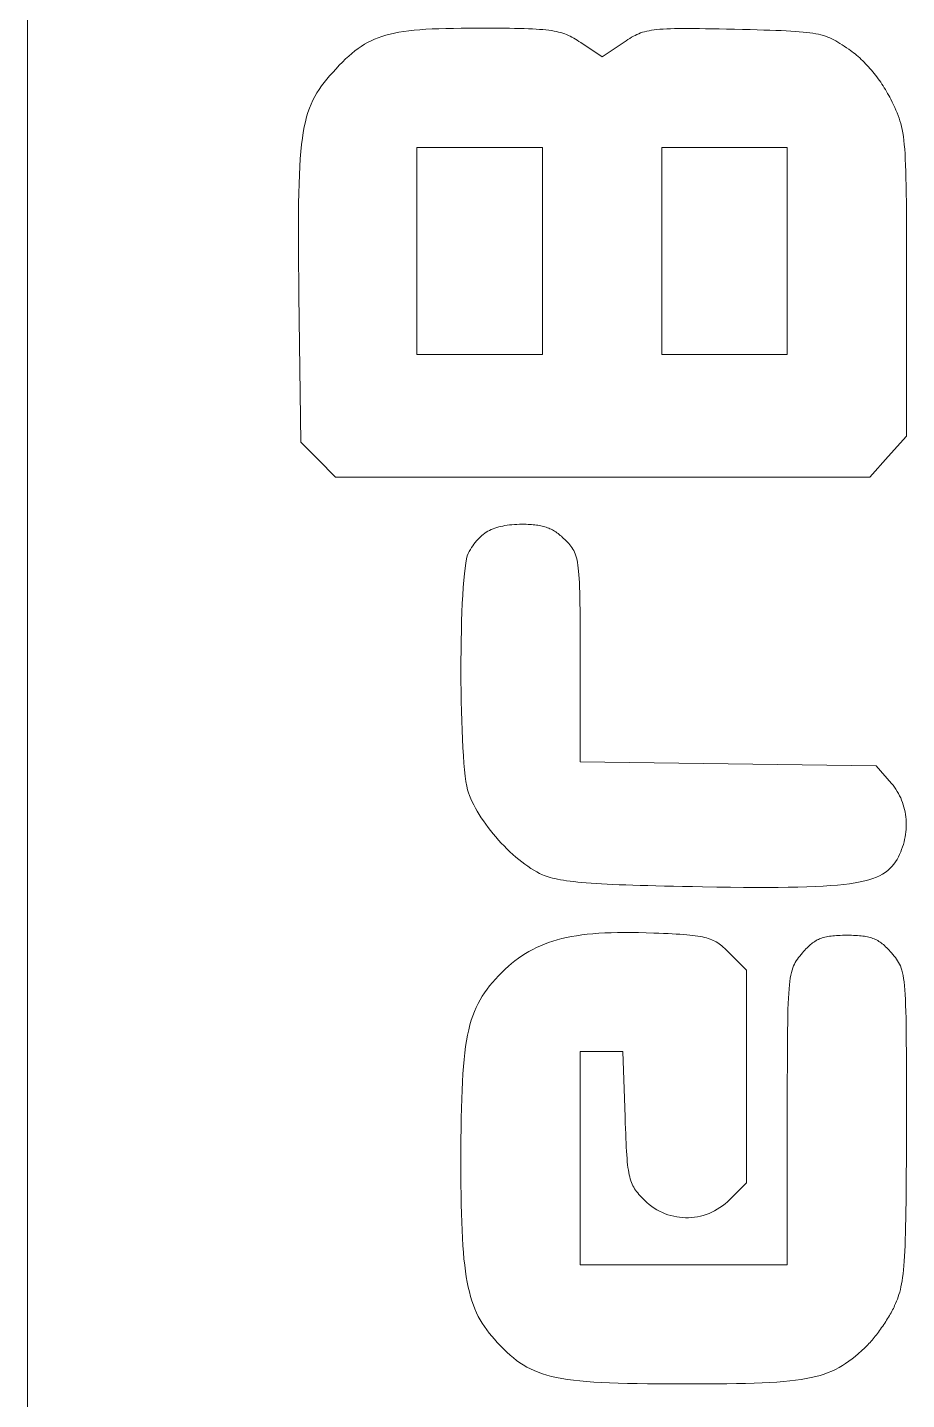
# Model space of a CAD drawing. Header units: millimetres. Extents: x 0 to 1730, y 0 to 300.
# Drawn here: x 624.5 to 658.3, y 134.8 to 187.6 of the extents above; entities that cross this region are included whole.
import ezdxf

# ---------------------------------------------------------------- set-up
doc = ezdxf.new("R2010")
doc.units = ezdxf.units.MM
doc.layers.add('Etch', color=1, linetype='CONTINUOUS', lineweight=0, true_color=0xff0000)
doc.layers.add('Front', color=7, linetype='CONTINUOUS', lineweight=0, true_color=0x000000)

msp = doc.modelspace()

# ---------------------------------------------------------------- linework, layer by layer
at = {"layer": 'Etch'}
for p, q in [((639.388, 187.484), (639.606, 187.503)), ((639.606, 187.503), (639.836, 187.519)), ((639.836, 187.519), (640.08, 187.532)), ((640.08, 187.532), (640.337, 187.543)), ((640.337, 187.543), (640.608, 187.551)), ((640.608, 187.551), (640.895, 187.556)), ((640.895, 187.556), (641.198, 187.56)), ((641.198, 187.56), (641.517, 187.563)), ((641.517, 187.563), (641.853, 187.563)), ((641.853, 187.563), (642.123, 187.563)), ((642.123, 187.563), (642.377, 187.563)), ((642.377, 187.563), (642.617, 187.562)), ((642.617, 187.562), (642.843, 187.56)), ((642.843, 187.56), (643.055, 187.558)), ((643.055, 187.558), (643.255, 187.555)), ((643.255, 187.555), (643.442, 187.551)), ((643.442, 187.551), (643.617, 187.547)), ((643.617, 187.547), (643.782, 187.541)), ((643.782, 187.541), (643.936, 187.535)), ((643.936, 187.535), (644.08, 187.527)), ((644.08, 187.527), (644.215, 187.518)), ((644.215, 187.518), (644.341, 187.508)), ((644.341, 187.508), (644.459, 187.496)), ((644.459, 187.496), (644.57, 187.483)), ((648.526, 187.483), (648.626, 187.498)), ((648.626, 187.498), (648.734, 187.51)), ((648.734, 187.51), (648.849, 187.521)), ((648.849, 187.521), (648.974, 187.53)), ((648.974, 187.53), (649.108, 187.537)), ((649.108, 187.537), (649.252, 187.542)), ((649.252, 187.542), (649.407, 187.546)), ((649.407, 187.546), (649.573, 187.549)), ((649.573, 187.549), (649.752, 187.55)), ((649.752, 187.55), (649.944, 187.55)), ((649.944, 187.55), (650.15, 187.548)), ((650.15, 187.548), (650.371, 187.546)), ((650.371, 187.546), (650.607, 187.542)), ((650.607, 187.542), (650.859, 187.538)), ((650.859, 187.538), (651.128, 187.533)), ((651.128, 187.533), (651.414, 187.526)), ((651.414, 187.526), (651.719, 187.52)), ((651.719, 187.52), (652.028, 187.513)), ((652.028, 187.513), (652.318, 187.506)), ((652.318, 187.506), (652.59, 187.499)), ((652.59, 187.499), (652.845, 187.492)), ((652.845, 187.492), (653.083, 187.484)), ((637.469, 186.942), (637.596, 187.014)), ((637.596, 187.014), (637.726, 187.081)), ((637.726, 187.081), (637.86, 187.142)), ((637.86, 187.142), (638, 187.198)), ((638, 187.198), (638.145, 187.249)), ((638.145, 187.249), (638.297, 187.295)), ((638.297, 187.295), (638.457, 187.337)), ((638.457, 187.337), (638.624, 187.374)), ((638.624, 187.374), (638.8, 187.407)), ((638.8, 187.407), (638.986, 187.437)), ((638.986, 187.437), (639.181, 187.462)), ((639.181, 187.462), (639.388, 187.484)), ((644.57, 187.483), (644.673, 187.469)), ((644.673, 187.469), (644.771, 187.453)), ((644.771, 187.453), (644.862, 187.435)), ((644.862, 187.435), (644.949, 187.415)), ((644.949, 187.415), (645.031, 187.394)), ((645.031, 187.394), (645.109, 187.37)), ((645.109, 187.37), (645.184, 187.345)), ((645.184, 187.345), (645.256, 187.317)), ((645.256, 187.317), (645.325, 187.287)), ((645.325, 187.287), (645.394, 187.255)), ((645.394, 187.255), (645.461, 187.22)), ((645.461, 187.22), (645.528, 187.183)), ((645.528, 187.183), (645.595, 187.144)), ((645.595, 187.144), (645.663, 187.101)), ((645.663, 187.101), (645.732, 187.056)), ((645.732, 187.056), (645.804, 187.009)), ((645.804, 187.009), (646.623, 186.454)), ((646.623, 186.454), (647.468, 187.026)), ((647.468, 187.026), (647.545, 187.077)), ((647.545, 187.077), (647.618, 187.125)), ((647.618, 187.125), (647.689, 187.169)), ((647.689, 187.169), (647.758, 187.211)), ((647.758, 187.211), (647.826, 187.25)), ((647.826, 187.25), (647.895, 187.286)), ((647.895, 187.286), (647.964, 187.32)), ((647.964, 187.32), (648.034, 187.35)), ((648.034, 187.35), (648.106, 187.378)), ((648.106, 187.378), (648.182, 187.404)), ((648.182, 187.404), (648.26, 187.427)), ((648.26, 187.427), (648.344, 187.448)), ((648.344, 187.448), (648.432, 187.467)), ((648.432, 187.467), (648.526, 187.483)), ((653.083, 187.484), (653.306, 187.477)), ((653.306, 187.477), (653.514, 187.469)), ((653.514, 187.469), (653.708, 187.46)), ((653.708, 187.46), (653.888, 187.45)), ((653.888, 187.45), (654.056, 187.44)), ((654.056, 187.44), (654.213, 187.428)), ((654.213, 187.428), (654.358, 187.415)), ((654.358, 187.415), (654.493, 187.401)), ((654.493, 187.401), (654.62, 187.385)), ((654.62, 187.385), (654.737, 187.368)), ((654.737, 187.368), (654.847, 187.348)), ((654.847, 187.348), (654.95, 187.327)), ((654.95, 187.327), (655.047, 187.304)), ((655.047, 187.304), (655.139, 187.279)), ((655.139, 187.279), (655.226, 187.251)), ((655.226, 187.251), (655.31, 187.221)), ((655.31, 187.221), (655.391, 187.188)), ((655.391, 187.188), (655.469, 187.152)), ((655.469, 187.152), (655.547, 187.114)), ((655.547, 187.114), (655.624, 187.072)), ((655.624, 187.072), (655.701, 187.027)), ((655.701, 187.027), (655.779, 186.979)), ((655.779, 186.979), (655.86, 186.928)), ((636.749, 186.378), (636.868, 186.488)), ((636.868, 186.488), (636.986, 186.592)), ((636.986, 186.592), (637.105, 186.689)), ((637.105, 186.689), (637.225, 186.78)), ((637.225, 186.78), (637.346, 186.864)), ((637.346, 186.864), (637.469, 186.942)), ((655.86, 186.928), (655.943, 186.872)), ((655.943, 186.872), (656.029, 186.813)), ((656.029, 186.813), (656.12, 186.751)), ((656.12, 186.751), (656.18, 186.708)), ((656.18, 186.708), (656.24, 186.664)), ((656.24, 186.664), (656.3, 186.617)), ((656.3, 186.617), (656.36, 186.57)), ((656.36, 186.57), (656.419, 186.52)), ((656.419, 186.52), (656.478, 186.469)), ((656.478, 186.469), (656.537, 186.417)), ((636.251, 185.861), (636.38, 186.002)), ((636.38, 186.002), (636.506, 186.134)), ((636.506, 186.134), (636.628, 186.26)), ((636.628, 186.26), (636.749, 186.378)), ((656.537, 186.417), (656.595, 186.363)), ((656.595, 186.363), (656.653, 186.307)), ((656.653, 186.307), (656.71, 186.251)), ((656.71, 186.251), (656.767, 186.193)), ((656.767, 186.193), (656.823, 186.133)), ((656.823, 186.133), (656.879, 186.073)), ((656.879, 186.073), (656.934, 186.011)), ((656.934, 186.011), (656.988, 185.948)), ((656.988, 185.948), (657.042, 185.884)), ((635.819, 185.338), (635.917, 185.467)), ((635.917, 185.467), (636.022, 185.597)), ((636.022, 185.597), (636.133, 185.728)), ((636.133, 185.728), (636.251, 185.861)), ((657.042, 185.884), (657.094, 185.819)), ((657.094, 185.819), (657.146, 185.753)), ((657.146, 185.753), (657.198, 185.686)), ((657.198, 185.686), (657.248, 185.619)), ((657.248, 185.619), (657.297, 185.55)), ((657.297, 185.55), (657.345, 185.481)), ((657.345, 185.481), (657.393, 185.411)), ((657.393, 185.411), (657.439, 185.34)), ((635.488, 184.793), (635.562, 184.935)), ((635.562, 184.935), (635.642, 185.073)), ((635.642, 185.073), (635.728, 185.206)), ((635.728, 185.206), (635.819, 185.338)), ((657.439, 185.34), (657.484, 185.269)), ((657.484, 185.269), (657.528, 185.197)), ((657.528, 185.197), (657.571, 185.125)), ((657.571, 185.125), (657.613, 185.052)), ((657.613, 185.052), (657.653, 184.978)), ((657.653, 184.978), (657.692, 184.905)), ((657.692, 184.905), (657.73, 184.831)), ((635.247, 184.148), (635.3, 184.323)), ((635.3, 184.323), (635.357, 184.488)), ((635.357, 184.488), (635.42, 184.644)), ((635.42, 184.644), (635.488, 184.793)), ((657.73, 184.831), (657.786, 184.717)), ((657.786, 184.717), (657.839, 184.608)), ((657.839, 184.608), (657.889, 184.504)), ((657.889, 184.504), (657.935, 184.403)), ((657.935, 184.403), (657.978, 184.303)), ((635.156, 183.763), (635.199, 183.962)), ((635.199, 183.962), (635.247, 184.148)), ((657.978, 184.303), (658.018, 184.203)), ((658.018, 184.203), (658.054, 184.102)), ((658.054, 184.102), (658.088, 183.999)), ((658.088, 183.999), (658.119, 183.891)), ((658.119, 183.891), (658.148, 183.779)), ((635.052, 183.08), (635.083, 183.324)), ((635.083, 183.324), (635.117, 183.551)), ((635.117, 183.551), (635.156, 183.763)), ((658.148, 183.779), (658.174, 183.659)), ((658.174, 183.659), (658.197, 183.531)), ((658.197, 183.531), (658.219, 183.394)), ((658.219, 183.394), (658.238, 183.246)), ((635.003, 182.54), (635.026, 182.819)), ((635.026, 182.819), (635.052, 183.08)), ((641.911, 182.972), (639.495, 182.972)), ((639.495, 182.972), (639.495, 178.986)), ((644.327, 182.972), (641.911, 182.972)), ((641.911, 182.972), (641.911, 182.972)), ((644.327, 178.986), (644.327, 182.972)), ((651.334, 182.972), (648.918, 182.972)), ((648.918, 182.972), (648.918, 178.986)), ((653.751, 182.972), (651.334, 182.972)), ((651.334, 182.972), (651.334, 182.972)), ((653.751, 178.986), (653.751, 182.972)), ((658.238, 183.246), (658.254, 183.086)), ((658.254, 183.086), (658.269, 182.912)), ((658.269, 182.912), (658.283, 182.723)), ((634.968, 181.921), (634.984, 182.241)), ((634.984, 182.241), (635.003, 182.54)), ((658.283, 182.723), (658.294, 182.518)), ((658.294, 182.518), (658.304, 182.295)), ((658.304, 182.295), (658.312, 182.053)), ((634.955, 181.578), (634.968, 181.921)), ((658.312, 182.053), (658.319, 181.79)), ((658.319, 181.79), (658.325, 181.506)), ((634.939, 180.821), (634.946, 181.212)), ((634.946, 181.212), (634.955, 181.578)), ((658.325, 181.506), (658.33, 181.198)), ((658.33, 181.198), (658.334, 180.866)), ((634.934, 180.404), (634.939, 180.821)), ((658.334, 180.866), (658.336, 180.507)), ((634.932, 179.96), (634.934, 180.404)), ((658.336, 180.507), (658.339, 180.121)), ((658.339, 180.121), (658.34, 179.707)), ((634.933, 179.488), (634.932, 179.96)), ((658.34, 179.707), (658.341, 179.262)), ((634.935, 178.985), (634.933, 179.488)), ((658.341, 179.262), (658.341, 178.786)), ((634.939, 178.452), (634.935, 178.985)), ((639.495, 178.986), (639.495, 174.999)), ((644.327, 174.999), (644.327, 178.986)), ((648.918, 178.986), (648.918, 174.999)), ((653.751, 174.999), (653.751, 178.986)), ((658.341, 178.786), (658.342, 178.277)), ((634.945, 177.887), (634.939, 178.452)), ((658.342, 178.277), (658.342, 177.734)), ((634.952, 177.288), (634.945, 177.887)), ((658.342, 177.734), (658.342, 171.865)), ((635.025, 171.626), (634.952, 177.288)), ((639.495, 174.999), (641.911, 174.999)), ((641.911, 174.999), (644.327, 174.999)), ((648.918, 174.999), (651.334, 174.999)), ((651.334, 174.999), (653.751, 174.999)), ((658.342, 171.865), (657.637, 171.076)), ((635.695, 170.957), (635.025, 171.626)), ((636.365, 170.287), (635.695, 170.957)), ((657.637, 171.076), (656.931, 170.287)), ((657.637, 171.076), (657.637, 171.076)), ((646.648, 170.287), (636.365, 170.287)), ((656.931, 170.287), (646.648, 170.287)), ((641.887, 167.936), (641.939, 167.987)), ((641.939, 167.987), (641.993, 168.034)), ((641.993, 168.034), (642.049, 168.079)), ((642.049, 168.079), (642.106, 168.121)), ((642.106, 168.121), (642.165, 168.16)), ((642.165, 168.16), (642.226, 168.197)), ((642.226, 168.197), (642.289, 168.231)), ((642.289, 168.231), (642.355, 168.262)), ((642.355, 168.262), (642.422, 168.292)), ((642.422, 168.292), (642.492, 168.318)), ((642.492, 168.318), (642.565, 168.342)), ((642.565, 168.342), (642.64, 168.364)), ((642.64, 168.364), (642.717, 168.384)), ((642.717, 168.384), (642.798, 168.401)), ((642.798, 168.401), (642.881, 168.416)), ((642.881, 168.416), (642.967, 168.429)), ((642.967, 168.429), (643.057, 168.441)), ((643.057, 168.441), (643.149, 168.45)), ((643.149, 168.45), (643.245, 168.457)), ((643.245, 168.457), (643.344, 168.462)), ((643.344, 168.462), (643.447, 168.466)), ((643.447, 168.466), (643.553, 168.467)), ((643.553, 168.467), (643.628, 168.467)), ((643.628, 168.467), (643.7, 168.466)), ((643.7, 168.466), (643.771, 168.465)), ((643.771, 168.465), (643.839, 168.462)), ((643.839, 168.462), (643.905, 168.458)), ((643.905, 168.458), (643.969, 168.453)), ((643.969, 168.453), (644.031, 168.447)), ((644.031, 168.447), (644.091, 168.439)), ((644.091, 168.439), (644.15, 168.431)), ((644.15, 168.431), (644.207, 168.421)), ((644.207, 168.421), (644.262, 168.41)), ((644.262, 168.41), (644.316, 168.398)), ((644.316, 168.398), (644.369, 168.385)), ((644.369, 168.385), (644.42, 168.37)), ((644.42, 168.37), (644.47, 168.354)), ((644.47, 168.354), (644.519, 168.336)), ((644.519, 168.336), (644.567, 168.317)), ((644.567, 168.317), (644.614, 168.297)), ((644.614, 168.297), (644.661, 168.275)), ((644.661, 168.275), (644.706, 168.251)), ((644.706, 168.251), (644.751, 168.226)), ((644.751, 168.226), (644.795, 168.199)), ((644.795, 168.199), (644.839, 168.171)), ((644.839, 168.171), (644.883, 168.141)), ((644.883, 168.141), (644.926, 168.109)), ((644.926, 168.109), (644.969, 168.076)), ((644.969, 168.076), (645.012, 168.041)), ((645.012, 168.041), (645.055, 168.004)), ((645.055, 168.004), (645.098, 167.965)), ((645.098, 167.965), (645.141, 167.924)), ((641.467, 167.343), (641.51, 167.422)), ((641.51, 167.422), (641.554, 167.497)), ((641.554, 167.497), (641.599, 167.57)), ((641.599, 167.57), (641.644, 167.639)), ((641.644, 167.639), (641.69, 167.704)), ((641.69, 167.704), (641.738, 167.767)), ((641.738, 167.767), (641.786, 167.826)), ((641.786, 167.826), (641.836, 167.883)), ((641.836, 167.883), (641.887, 167.936)), ((645.141, 167.924), (645.184, 167.882)), ((645.184, 167.882), (645.238, 167.827)), ((645.238, 167.827), (645.29, 167.774)), ((645.29, 167.774), (645.337, 167.723)), ((645.337, 167.723), (645.382, 167.672)), ((645.382, 167.672), (645.423, 167.621)), ((645.423, 167.621), (645.462, 167.568)), ((645.462, 167.568), (645.497, 167.514)), ((645.497, 167.514), (645.53, 167.456)), ((645.53, 167.456), (645.56, 167.394)), ((641.345, 166.785), (641.372, 166.976)), ((641.372, 166.976), (641.402, 167.135)), ((641.402, 167.135), (641.433, 167.258)), ((641.433, 167.258), (641.467, 167.343)), ((645.56, 167.394), (645.588, 167.328)), ((645.588, 167.328), (645.613, 167.256)), ((645.613, 167.256), (645.636, 167.178)), ((645.636, 167.178), (645.656, 167.092)), ((645.656, 167.092), (645.675, 166.998)), ((645.675, 166.998), (645.691, 166.896)), ((645.691, 166.896), (645.706, 166.783)), ((641.297, 166.314), (641.32, 166.563)), ((641.32, 166.563), (641.345, 166.785)), ((645.706, 166.783), (645.719, 166.659)), ((645.719, 166.659), (645.73, 166.523)), ((645.73, 166.523), (645.74, 166.375)), ((645.74, 166.375), (645.748, 166.214)), ((641.258, 165.74), (641.276, 166.039)), ((641.276, 166.039), (641.297, 166.314)), ((645.748, 166.214), (645.755, 166.038)), ((645.755, 166.038), (645.76, 165.847)), ((645.76, 165.847), (645.765, 165.64)), ((641.227, 165.085), (641.241, 165.422)), ((641.241, 165.422), (641.258, 165.74)), ((645.765, 165.64), (645.769, 165.417)), ((645.769, 165.417), (645.772, 165.175)), ((641.215, 164.733), (641.227, 165.085)), ((645.772, 165.175), (645.774, 164.915)), ((645.774, 164.915), (645.775, 164.635)), ((641.198, 163.992), (641.205, 164.368)), ((641.205, 164.368), (641.215, 164.733)), ((645.775, 164.635), (645.776, 164.335)), ((645.776, 164.335), (645.777, 164.013)), ((641.192, 163.608), (641.198, 163.992)), ((645.777, 164.013), (645.777, 163.67)), ((641.188, 162.826), (641.189, 163.218)), ((641.189, 163.218), (641.192, 163.608)), ((645.777, 163.67), (645.777, 163.303)), ((645.777, 163.303), (645.777, 159.318)), ((641.189, 162.432), (641.188, 162.826)), ((641.193, 162.041), (641.189, 162.432)), ((641.199, 161.654), (641.193, 162.041)), ((641.207, 161.273), (641.199, 161.654)), ((641.217, 160.902), (641.207, 161.273)), ((641.229, 160.543), (641.217, 160.902)), ((641.244, 160.198), (641.229, 160.543)), ((641.261, 159.87), (641.244, 160.198)), ((641.281, 159.561), (641.261, 159.87)), ((641.302, 159.273), (641.281, 159.561)), ((641.326, 159.01), (641.302, 159.273)), ((641.353, 158.774), (641.326, 159.01)), ((645.777, 159.318), (651.477, 159.245)), ((651.477, 159.245), (657.176, 159.172)), ((657.176, 159.172), (657.759, 158.494)), ((641.381, 158.566), (641.353, 158.774)), ((641.412, 158.391), (641.381, 158.566)), ((657.759, 158.494), (657.82, 158.42)), ((641.445, 158.249), (641.412, 158.391)), ((641.479, 158.137), (641.445, 158.249)), ((641.52, 158.023), (641.479, 158.137)), ((641.567, 157.906), (641.52, 158.023)), ((657.82, 158.42), (657.878, 158.344)), ((657.878, 158.344), (657.932, 158.266)), ((657.932, 158.266), (657.983, 158.185)), ((657.983, 158.185), (658.03, 158.103)), ((658.03, 158.103), (658.074, 158.02)), ((658.074, 158.02), (658.115, 157.934)), ((658.115, 157.934), (658.152, 157.848)), ((641.621, 157.787), (641.567, 157.906)), ((641.68, 157.666), (641.621, 157.787)), ((641.744, 157.544), (641.68, 157.666)), ((641.814, 157.421), (641.744, 157.544)), ((641.889, 157.296), (641.814, 157.421)), ((658.152, 157.848), (658.185, 157.759)), ((658.185, 157.759), (658.216, 157.67)), ((658.216, 157.67), (658.242, 157.579)), ((658.242, 157.579), (658.265, 157.487)), ((658.265, 157.487), (658.285, 157.394)), ((658.285, 157.394), (658.301, 157.3)), ((641.969, 157.172), (641.889, 157.296)), ((642.053, 157.047), (641.969, 157.172)), ((642.141, 156.923), (642.053, 157.047)), ((642.233, 156.799), (642.141, 156.923)), ((658.301, 157.3), (658.314, 157.206)), ((658.314, 157.206), (658.323, 157.111)), ((658.323, 157.111), (658.329, 157.015)), ((658.329, 157.015), (658.331, 156.918)), ((658.331, 156.918), (658.329, 156.822)), ((642.329, 156.676), (642.233, 156.799)), ((642.428, 156.554), (642.329, 156.676)), ((642.529, 156.434), (642.428, 156.554)), ((642.634, 156.315), (642.529, 156.434)), ((658.268, 156.336), (658.245, 156.239)), ((658.287, 156.433), (658.268, 156.336)), ((658.303, 156.53), (658.287, 156.433)), ((658.315, 156.627), (658.303, 156.53)), ((658.324, 156.725), (658.315, 156.627)), ((658.329, 156.822), (658.324, 156.725)), ((642.741, 156.199), (642.634, 156.315)), ((642.85, 156.085), (642.741, 156.199)), ((642.96, 155.974), (642.85, 156.085)), ((643.073, 155.866), (642.96, 155.974)), ((643.186, 155.761), (643.073, 155.866)), ((658.116, 155.856), (658.074, 155.762)), ((658.153, 155.951), (658.116, 155.856)), ((658.187, 156.047), (658.153, 155.951)), ((658.218, 156.143), (658.187, 156.047)), ((658.245, 156.239), (658.218, 156.143)), ((643.301, 155.66), (643.186, 155.761)), ((643.416, 155.564), (643.301, 155.66)), ((643.531, 155.471), (643.416, 155.564)), ((643.647, 155.384), (643.531, 155.471)), ((643.763, 155.302), (643.647, 155.384)), ((643.878, 155.225), (643.763, 155.302)), ((657.78, 155.294), (657.702, 155.214)), ((657.851, 155.38), (657.78, 155.294)), ((657.915, 155.471), (657.851, 155.38)), ((657.974, 155.567), (657.915, 155.471)), ((658.029, 155.669), (657.974, 155.567)), ((658.074, 155.762), (658.029, 155.669)), ((658.029, 155.669), (658.029, 155.669)), ((643.992, 155.153), (643.878, 155.225)), ((644.105, 155.088), (643.992, 155.153)), ((644.217, 155.029), (644.105, 155.088)), ((644.327, 154.977), (644.217, 155.029)), ((644.393, 154.95), (644.327, 154.977)), ((644.464, 154.923), (644.393, 154.95)), ((644.54, 154.898), (644.464, 154.923)), ((644.622, 154.873), (644.54, 154.898)), ((644.71, 154.85), (644.622, 154.873)), ((644.804, 154.828), (644.71, 154.85)), ((644.905, 154.807), (644.804, 154.828)), ((645.014, 154.786), (644.905, 154.807)), ((645.13, 154.767), (645.014, 154.786)), ((645.255, 154.748), (645.13, 154.767)), ((645.388, 154.731), (645.255, 154.748)), ((656.893, 154.784), (656.729, 154.741)), ((657.043, 154.832), (656.893, 154.784)), ((657.18, 154.885), (657.043, 154.832)), ((657.305, 154.941), (657.18, 154.885)), ((657.419, 155.002), (657.305, 154.941)), ((657.523, 155.068), (657.419, 155.002)), ((657.617, 155.138), (657.523, 155.068)), ((657.702, 155.214), (657.617, 155.138)), ((645.53, 154.714), (645.388, 154.731)), ((645.681, 154.698), (645.53, 154.714)), ((645.842, 154.683), (645.681, 154.698)), ((646.014, 154.668), (645.842, 154.683)), ((646.196, 154.655), (646.014, 154.668)), ((646.389, 154.642), (646.196, 154.655)), ((646.594, 154.629), (646.389, 154.642)), ((646.811, 154.617), (646.594, 154.629)), ((647.04, 154.606), (646.811, 154.617)), ((647.281, 154.596), (647.04, 154.606)), ((647.536, 154.585), (647.281, 154.596)), ((647.804, 154.576), (647.536, 154.585)), ((648.087, 154.567), (647.804, 154.576)), ((648.383, 154.558), (648.087, 154.567)), ((648.695, 154.55), (648.383, 154.558)), ((649.022, 154.542), (648.695, 154.55)), ((649.364, 154.534), (649.022, 154.542)), ((649.722, 154.527), (649.364, 154.534)), ((650.097, 154.52), (649.722, 154.527)), ((650.489, 154.513), (650.097, 154.52)), ((651.042, 154.504), (650.489, 154.513)), ((651.566, 154.497), (651.042, 154.504)), ((652.063, 154.493), (651.566, 154.497)), ((652.533, 154.49), (652.063, 154.493)), ((652.976, 154.489), (652.533, 154.49)), ((653.393, 154.491), (652.976, 154.489)), ((653.787, 154.495), (653.393, 154.491)), ((654.156, 154.502), (653.787, 154.495)), ((654.503, 154.512), (654.156, 154.502)), ((654.827, 154.524), (654.503, 154.512)), ((655.13, 154.539), (654.827, 154.524)), ((655.413, 154.558), (655.13, 154.539)), ((655.677, 154.579), (655.413, 154.558)), ((655.921, 154.604), (655.677, 154.579)), ((656.148, 154.633), (655.921, 154.604)), ((656.358, 154.665), (656.148, 154.633)), ((656.551, 154.701), (656.358, 154.665)), ((656.729, 154.741), (656.551, 154.701)), ((645.64, 152.632), (645.842, 152.661)), ((645.842, 152.661), (646.052, 152.686)), ((646.052, 152.686), (646.269, 152.707)), ((646.269, 152.707), (646.494, 152.724)), ((646.494, 152.724), (646.727, 152.738)), ((646.727, 152.738), (646.969, 152.748)), ((646.969, 152.748), (647.22, 152.754)), ((647.22, 152.754), (647.479, 152.757)), ((647.479, 152.757), (647.749, 152.756)), ((647.749, 152.756), (648.028, 152.752)), ((648.028, 152.752), (648.317, 152.745)), ((648.317, 152.745), (648.616, 152.735)), ((648.616, 152.735), (648.809, 152.727)), ((648.809, 152.727), (648.991, 152.72)), ((648.991, 152.72), (649.163, 152.712)), ((649.163, 152.712), (649.324, 152.704)), ((649.324, 152.704), (649.476, 152.695)), ((649.476, 152.695), (649.619, 152.687)), ((649.619, 152.687), (649.753, 152.677)), ((649.753, 152.677), (649.878, 152.667)), ((649.878, 152.667), (649.996, 152.657)), ((649.996, 152.657), (650.106, 152.645)), ((650.106, 152.645), (650.21, 152.632)), ((650.21, 152.632), (650.307, 152.618)), ((655.5, 152.627), (655.568, 152.633)), ((655.568, 152.633), (655.639, 152.638)), ((655.639, 152.638), (655.714, 152.642)), ((655.714, 152.642), (655.791, 152.645)), ((655.791, 152.645), (655.873, 152.647)), ((655.873, 152.647), (655.957, 152.648)), ((655.957, 152.648), (656.046, 152.648)), ((656.046, 152.648), (656.135, 152.648)), ((656.135, 152.648), (656.22, 152.647)), ((656.22, 152.647), (656.301, 152.645)), ((656.301, 152.645), (656.379, 152.642)), ((656.379, 152.642), (656.453, 152.638)), ((656.453, 152.638), (656.524, 152.633)), ((656.524, 152.633), (656.592, 152.627)), ((643.806, 152.029), (643.949, 152.107)), ((643.949, 152.107), (644.096, 152.18)), ((644.096, 152.18), (644.246, 152.248)), ((644.246, 152.248), (644.402, 152.311)), ((644.402, 152.311), (644.562, 152.37)), ((644.562, 152.37), (644.727, 152.425)), ((644.727, 152.425), (644.897, 152.475)), ((644.897, 152.475), (645.074, 152.52)), ((645.074, 152.52), (645.256, 152.562)), ((645.256, 152.562), (645.445, 152.599)), ((645.445, 152.599), (645.64, 152.632)), ((650.307, 152.618), (650.398, 152.603)), ((650.398, 152.603), (650.483, 152.586)), ((650.483, 152.586), (650.563, 152.568)), ((650.563, 152.568), (650.638, 152.548)), ((650.638, 152.548), (650.71, 152.527)), ((650.71, 152.527), (650.777, 152.504)), ((650.777, 152.504), (650.841, 152.478)), ((650.841, 152.478), (650.902, 152.451)), ((650.902, 152.451), (650.961, 152.421)), ((650.961, 152.421), (651.018, 152.39)), ((651.018, 152.39), (651.073, 152.355)), ((651.073, 152.355), (651.127, 152.318)), ((651.127, 152.318), (651.18, 152.279)), ((651.18, 152.279), (651.233, 152.236)), ((651.233, 152.236), (651.286, 152.191)), ((651.286, 152.191), (651.34, 152.143)), ((651.34, 152.143), (651.395, 152.091)), ((654.425, 152.074), (654.47, 152.122)), ((654.47, 152.122), (654.513, 152.167)), ((654.513, 152.167), (654.557, 152.209)), ((654.557, 152.209), (654.599, 152.249)), ((654.599, 152.249), (654.642, 152.287)), ((654.642, 152.287), (654.684, 152.322)), ((654.684, 152.322), (654.727, 152.356)), ((654.727, 152.356), (654.77, 152.387)), ((654.77, 152.387), (654.814, 152.415)), ((654.814, 152.415), (654.858, 152.442)), ((654.858, 152.442), (654.903, 152.467)), ((654.903, 152.467), (654.949, 152.49)), ((654.949, 152.49), (654.996, 152.511)), ((654.996, 152.511), (655.044, 152.53)), ((655.044, 152.53), (655.094, 152.547)), ((655.094, 152.547), (655.146, 152.563)), ((655.146, 152.563), (655.199, 152.577)), ((655.199, 152.577), (655.255, 152.59)), ((655.255, 152.59), (655.313, 152.601)), ((655.313, 152.601), (655.373, 152.611)), ((655.373, 152.611), (655.435, 152.62)), ((655.435, 152.62), (655.5, 152.627)), ((656.592, 152.627), (656.657, 152.62)), ((656.657, 152.62), (656.72, 152.611)), ((656.72, 152.611), (656.78, 152.601)), ((656.78, 152.601), (656.837, 152.59)), ((656.837, 152.59), (656.893, 152.577)), ((656.893, 152.577), (656.946, 152.563)), ((656.946, 152.563), (656.998, 152.547)), ((656.998, 152.547), (657.048, 152.53)), ((657.048, 152.53), (657.096, 152.511)), ((657.096, 152.511), (657.143, 152.49)), ((657.143, 152.49), (657.189, 152.467)), ((657.189, 152.467), (657.234, 152.442)), ((657.234, 152.442), (657.279, 152.415)), ((657.279, 152.415), (657.322, 152.387)), ((657.322, 152.387), (657.365, 152.356)), ((657.365, 152.356), (657.408, 152.322)), ((657.408, 152.322), (657.45, 152.287)), ((657.45, 152.287), (657.493, 152.249)), ((657.493, 152.249), (657.536, 152.209)), ((657.536, 152.209), (657.579, 152.167)), ((657.579, 152.167), (657.623, 152.122)), ((657.623, 152.122), (657.667, 152.074)), ((643.14, 151.564), (643.268, 151.667)), ((643.268, 151.667), (643.398, 151.765)), ((643.398, 151.765), (643.531, 151.858)), ((643.531, 151.858), (643.667, 151.946)), ((643.667, 151.946), (643.806, 152.029)), ((651.395, 152.091), (651.452, 152.037)), ((651.452, 152.037), (651.51, 151.978)), ((651.51, 151.978), (652.18, 151.308)), ((654.022, 151.54), (654.058, 151.606)), ((654.058, 151.606), (654.096, 151.668)), ((654.096, 151.668), (654.137, 151.728)), ((654.137, 151.728), (654.181, 151.787)), ((654.181, 151.787), (654.229, 151.846)), ((654.229, 151.846), (654.279, 151.907)), ((654.279, 151.907), (654.334, 151.97)), ((654.334, 151.97), (654.38, 152.024)), ((654.38, 152.024), (654.425, 152.074)), ((657.667, 152.074), (657.712, 152.024)), ((657.712, 152.024), (657.758, 151.97)), ((657.758, 151.97), (657.813, 151.907)), ((657.813, 151.907), (657.864, 151.846)), ((657.864, 151.846), (657.912, 151.787)), ((657.912, 151.787), (657.956, 151.728)), ((657.956, 151.728), (657.997, 151.667)), ((657.997, 151.667), (658.036, 151.605)), ((658.036, 151.605), (658.071, 151.538)), ((642.516, 150.96), (642.638, 151.09)), ((642.638, 151.09), (642.767, 151.221)), ((642.767, 151.221), (642.89, 151.341)), ((642.89, 151.341), (643.014, 151.455)), ((643.014, 151.455), (643.14, 151.564)), ((652.18, 151.308), (652.18, 147.212)), ((653.866, 151.001), (653.886, 151.114)), ((653.886, 151.114), (653.908, 151.217)), ((653.908, 151.217), (653.933, 151.309)), ((653.933, 151.309), (653.96, 151.393)), ((653.96, 151.393), (653.99, 151.47)), ((653.99, 151.47), (654.022, 151.54)), ((658.071, 151.538), (658.103, 151.466)), ((658.103, 151.466), (658.133, 151.388)), ((658.133, 151.388), (658.16, 151.302)), ((658.16, 151.302), (658.185, 151.207)), ((658.185, 151.207), (658.207, 151.102)), ((658.207, 151.102), (658.227, 150.984)), ((642.096, 150.438), (642.191, 150.571)), ((642.191, 150.571), (642.293, 150.701)), ((642.293, 150.701), (642.401, 150.831)), ((642.401, 150.831), (642.516, 150.96)), ((653.805, 150.412), (653.818, 150.582)), ((653.818, 150.582), (653.832, 150.736)), ((653.832, 150.736), (653.848, 150.875)), ((653.848, 150.875), (653.866, 151.001)), ((658.227, 150.984), (658.245, 150.853)), ((658.245, 150.853), (658.261, 150.708)), ((658.261, 150.708), (658.275, 150.547)), ((658.275, 150.547), (658.287, 150.369)), ((641.772, 149.869), (641.845, 150.018)), ((641.845, 150.018), (641.922, 150.163)), ((641.922, 150.163), (642.006, 150.302)), ((642.006, 150.302), (642.096, 150.438)), ((653.777, 149.791), (653.785, 150.018)), ((653.785, 150.018), (653.794, 150.224)), ((653.794, 150.224), (653.805, 150.412)), ((658.287, 150.369), (658.297, 150.173)), ((658.297, 150.173), (658.306, 149.956)), ((641.586, 149.377), (641.643, 149.549)), ((641.643, 149.549), (641.705, 149.712)), ((641.705, 149.712), (641.772, 149.869)), ((653.765, 149.274), (653.771, 149.544)), ((653.771, 149.544), (653.777, 149.791)), ((658.306, 149.956), (658.314, 149.719)), ((658.314, 149.719), (658.32, 149.459)), ((641.442, 148.803), (641.486, 149.005)), ((641.486, 149.005), (641.534, 149.196)), ((641.534, 149.196), (641.586, 149.377)), ((653.758, 148.662), (653.761, 148.98)), ((653.761, 148.98), (653.765, 149.274)), ((658.32, 149.459), (658.325, 149.175)), ((658.325, 149.175), (658.329, 148.866)), ((641.368, 148.364), (641.403, 148.59)), ((641.403, 148.59), (641.442, 148.803)), ((653.755, 148.317), (653.758, 148.662)), ((658.329, 148.866), (658.332, 148.53)), ((658.332, 148.53), (658.335, 148.166)), ((641.309, 147.87), (641.337, 148.124)), ((641.337, 148.124), (641.368, 148.364)), ((646.601, 148.178), (645.777, 148.178)), ((645.777, 148.178), (645.777, 144.071)), ((647.424, 148.178), (646.601, 148.178)), ((647.507, 145.646), (647.424, 148.178)), ((653.752, 147.544), (653.753, 147.945)), ((653.753, 147.945), (653.755, 148.317)), ((658.335, 148.166), (658.336, 147.774)), ((641.263, 147.315), (641.284, 147.601)), ((641.284, 147.601), (641.309, 147.87)), ((653.751, 147.113), (653.752, 147.544)), ((658.336, 147.774), (658.337, 147.35)), ((658.337, 147.35), (658.337, 146.895)), ((641.23, 146.692), (641.245, 147.013)), ((641.245, 147.013), (641.263, 147.315)), ((652.18, 147.212), (652.18, 143.115)), ((653.751, 146.651), (653.751, 147.113)), ((658.337, 146.895), (658.337, 146.407)), ((641.207, 145.994), (641.217, 146.353)), ((641.217, 146.353), (641.23, 146.692)), ((653.751, 146.156), (653.751, 146.651)), ((658.337, 146.407), (658.337, 145.884)), ((641.199, 145.614), (641.207, 145.994)), ((653.751, 145.628), (653.751, 146.156)), ((658.337, 145.884), (658.336, 145.326)), ((641.193, 145.213), (641.199, 145.614)), ((647.514, 145.422), (647.507, 145.646)), ((647.522, 145.211), (647.514, 145.422)), ((653.751, 139.963), (653.751, 145.628)), ((658.336, 145.326), (658.336, 144.828)), ((641.187, 144.344), (641.189, 144.79)), ((641.189, 144.79), (641.193, 145.213)), ((647.529, 145.012), (647.522, 145.211)), ((647.536, 144.826), (647.529, 145.012)), ((647.544, 144.651), (647.536, 144.826)), ((658.336, 144.828), (658.335, 144.357)), ((641.186, 143.873), (641.187, 144.344)), ((647.552, 144.488), (647.544, 144.651)), ((647.561, 144.335), (647.552, 144.488)), ((647.571, 144.192), (647.561, 144.335)), ((647.581, 144.059), (647.571, 144.192)), ((658.335, 144.357), (658.333, 143.912)), ((641.187, 143.447), (641.186, 143.873)), ((645.777, 144.071), (645.777, 139.963)), ((647.592, 143.934), (647.581, 144.059)), ((647.604, 143.818), (647.592, 143.934)), ((647.617, 143.71), (647.604, 143.818)), ((647.632, 143.61), (647.617, 143.71)), ((658.333, 143.912), (658.331, 143.493)), ((641.189, 143.042), (641.187, 143.447)), ((647.648, 143.516), (647.632, 143.61)), ((647.665, 143.428), (647.648, 143.516)), ((647.684, 143.347), (647.665, 143.428)), ((647.705, 143.27), (647.684, 143.347)), ((647.728, 143.198), (647.705, 143.27)), ((647.753, 143.131), (647.728, 143.198)), ((647.78, 143.067), (647.753, 143.131)), ((658.331, 143.493), (658.329, 143.098)), ((641.193, 142.656), (641.189, 143.042)), ((641.199, 142.289), (641.193, 142.656)), ((647.809, 143.006), (647.78, 143.067)), ((647.841, 142.947), (647.809, 143.006)), ((647.875, 142.891), (647.841, 142.947)), ((647.912, 142.836), (647.875, 142.891)), ((647.952, 142.782), (647.912, 142.836)), ((647.994, 142.729), (647.952, 142.782)), ((648.04, 142.675), (647.994, 142.729)), ((648.089, 142.621), (648.04, 142.675)), ((648.141, 142.565), (648.089, 142.621)), ((652.18, 143.115), (651.54, 142.475)), ((658.326, 142.726), (658.323, 142.378)), ((658.329, 143.098), (658.326, 142.726)), ((641.207, 141.94), (641.199, 142.289)), ((648.196, 142.508), (648.141, 142.565)), ((648.255, 142.449), (648.196, 142.508)), ((648.344, 142.364), (648.255, 142.449)), ((648.437, 142.285), (648.344, 142.364)), ((648.533, 142.211), (648.437, 142.285)), ((648.631, 142.144), (648.533, 142.211)), ((648.732, 142.082), (648.631, 142.144)), ((648.836, 142.026), (648.732, 142.082)), ((651.057, 142.101), (650.953, 142.043)), ((651.159, 142.164), (651.057, 142.101)), ((651.259, 142.233), (651.159, 142.164)), ((651.356, 142.308), (651.259, 142.233)), ((651.449, 142.389), (651.356, 142.308)), ((651.54, 142.475), (651.449, 142.389)), ((658.323, 142.378), (658.318, 142.051)), ((641.217, 141.609), (641.207, 141.94)), ((641.23, 141.294), (641.217, 141.609)), ((648.941, 141.975), (648.836, 142.026)), ((649.048, 141.931), (648.941, 141.975)), ((649.158, 141.891), (649.048, 141.931)), ((649.268, 141.858), (649.158, 141.891)), ((649.38, 141.831), (649.268, 141.858)), ((649.493, 141.809), (649.38, 141.831)), ((649.606, 141.792), (649.493, 141.809)), ((649.72, 141.782), (649.606, 141.792)), ((649.835, 141.777), (649.72, 141.782)), ((649.95, 141.778), (649.835, 141.777)), ((650.064, 141.785), (649.95, 141.778)), ((650.179, 141.797), (650.064, 141.785)), ((650.293, 141.815), (650.179, 141.797)), ((650.406, 141.839), (650.293, 141.815)), ((650.518, 141.868), (650.406, 141.839)), ((650.629, 141.903), (650.518, 141.868)), ((650.739, 141.944), (650.629, 141.903)), ((650.847, 141.991), (650.739, 141.944)), ((650.953, 142.043), (650.847, 141.991)), ((658.313, 141.744), (658.307, 141.458)), ((658.318, 142.051), (658.313, 141.744)), ((641.245, 140.996), (641.23, 141.294)), ((658.3, 141.191), (658.293, 140.941)), ((658.307, 141.458), (658.3, 141.191)), ((641.262, 140.713), (641.245, 140.996)), ((641.282, 140.444), (641.262, 140.713)), ((658.274, 140.492), (658.263, 140.291)), ((658.284, 140.709), (658.274, 140.492)), ((658.293, 140.941), (658.284, 140.709)), ((641.305, 140.19), (641.282, 140.444)), ((641.331, 139.949), (641.305, 140.19)), ((645.777, 139.963), (649.764, 139.963)), ((649.764, 139.963), (653.751, 139.963)), ((658.251, 140.104), (658.237, 139.931)), ((658.263, 140.291), (658.251, 140.104)), ((641.361, 139.721), (641.331, 139.949)), ((641.393, 139.504), (641.361, 139.721)), ((641.429, 139.299), (641.393, 139.504)), ((658.189, 139.482), (658.17, 139.353)), ((658.206, 139.621), (658.189, 139.482)), ((658.222, 139.77), (658.206, 139.621)), ((658.237, 139.931), (658.222, 139.77)), ((641.468, 139.105), (641.429, 139.299)), ((641.512, 138.92), (641.468, 139.105)), ((641.559, 138.744), (641.512, 138.92)), ((658.077, 138.915), (658.05, 138.821)), ((658.103, 139.015), (658.077, 138.915)), ((658.127, 139.12), (658.103, 139.015)), ((658.149, 139.233), (658.127, 139.12)), ((658.17, 139.353), (658.149, 139.233)), ((641.61, 138.577), (641.559, 138.744)), ((641.665, 138.417), (641.61, 138.577)), ((641.724, 138.265), (641.665, 138.417)), ((657.883, 138.392), (657.859, 138.34)), ((657.921, 138.475), (657.883, 138.392)), ((657.883, 138.392), (657.883, 138.392)), ((657.956, 138.559), (657.921, 138.475)), ((657.989, 138.643), (657.956, 138.559)), ((658.02, 138.73), (657.989, 138.643)), ((658.05, 138.821), (658.02, 138.73)), ((641.788, 138.119), (641.724, 138.265)), ((641.857, 137.979), (641.788, 138.119)), ((641.93, 137.843), (641.857, 137.979)), ((657.611, 137.894), (657.575, 137.836)), ((657.646, 137.951), (657.611, 137.894)), ((657.68, 138.009), (657.646, 137.951)), ((657.713, 138.066), (657.68, 138.009)), ((657.745, 138.122), (657.713, 138.066)), ((657.776, 138.178), (657.745, 138.122)), ((657.805, 138.233), (657.776, 138.178)), ((657.833, 138.287), (657.805, 138.233)), ((657.859, 138.34), (657.833, 138.287)), ((642.008, 137.712), (641.93, 137.843)), ((642.091, 137.585), (642.008, 137.712)), ((642.179, 137.46), (642.091, 137.585)), ((642.272, 137.337), (642.179, 137.46)), ((642.371, 137.216), (642.272, 137.337)), ((657.221, 137.324), (657.18, 137.27)), ((657.262, 137.378), (657.221, 137.324)), ((657.303, 137.434), (657.262, 137.378)), ((657.343, 137.49), (657.303, 137.434)), ((657.383, 137.547), (657.343, 137.49)), ((657.423, 137.604), (657.383, 137.547)), ((657.462, 137.662), (657.423, 137.604)), ((657.5, 137.72), (657.462, 137.662)), ((657.538, 137.778), (657.5, 137.72)), ((657.575, 137.836), (657.538, 137.778)), ((642.475, 137.096), (642.371, 137.216)), ((642.585, 136.976), (642.475, 137.096)), ((642.712, 136.843), (642.585, 136.976)), ((642.836, 136.717), (642.712, 136.843)), ((656.778, 136.81), (656.741, 136.774)), ((656.817, 136.848), (656.778, 136.81)), ((656.855, 136.888), (656.817, 136.848)), ((656.895, 136.93), (656.855, 136.888)), ((656.935, 136.974), (656.895, 136.93)), ((656.975, 137.02), (656.935, 136.974)), ((657.016, 137.067), (656.975, 137.02)), ((657.056, 137.116), (657.016, 137.067)), ((657.098, 137.166), (657.056, 137.116)), ((657.139, 137.218), (657.098, 137.166)), ((657.18, 137.27), (657.139, 137.218)), ((642.959, 136.599), (642.836, 136.717)), ((643.082, 136.488), (642.959, 136.599)), ((643.205, 136.383), (643.082, 136.488)), ((643.33, 136.286), (643.205, 136.383)), ((643.457, 136.195), (643.33, 136.286)), ((656.243, 136.342), (656.12, 136.25)), ((656.365, 136.441), (656.243, 136.342)), ((656.488, 136.545), (656.365, 136.441)), ((656.613, 136.656), (656.488, 136.545)), ((656.741, 136.774), (656.613, 136.656)), ((643.587, 136.109), (643.457, 136.195)), ((643.722, 136.03), (643.587, 136.109)), ((643.862, 135.957), (643.722, 136.03)), ((644.008, 135.89), (643.862, 135.957)), ((644.161, 135.827), (644.008, 135.89)), ((644.323, 135.77), (644.161, 135.827)), ((644.493, 135.718), (644.323, 135.77)), ((655.175, 135.76), (655.016, 135.71)), ((655.326, 135.815), (655.175, 135.76)), ((655.47, 135.874), (655.326, 135.815)), ((655.608, 135.939), (655.47, 135.874)), ((655.741, 136.008), (655.608, 135.939)), ((655.87, 136.083), (655.741, 136.008)), ((655.996, 136.164), (655.87, 136.083)), ((656.12, 136.25), (655.996, 136.164)), ((644.674, 135.67), (644.493, 135.718)), ((644.866, 135.627), (644.674, 135.67)), ((645.069, 135.589), (644.866, 135.627)), ((645.286, 135.554), (645.069, 135.589)), ((645.516, 135.523), (645.286, 135.554)), ((645.761, 135.496), (645.516, 135.523)), ((646.022, 135.473), (645.761, 135.496)), ((646.3, 135.452), (646.022, 135.473)), ((646.596, 135.435), (646.3, 135.452)), ((646.91, 135.42), (646.596, 135.435)), ((647.243, 135.408), (646.91, 135.42)), ((647.598, 135.398), (647.243, 135.408)), ((647.974, 135.391), (647.598, 135.398)), ((648.372, 135.385), (647.974, 135.391)), ((648.794, 135.381), (648.372, 135.385)), ((649.24, 135.379), (648.794, 135.381)), ((649.711, 135.377), (649.24, 135.379)), ((650.177, 135.377), (649.711, 135.377)), ((650.617, 135.378), (650.177, 135.377)), ((651.033, 135.381), (650.617, 135.378)), ((651.425, 135.385), (651.033, 135.381)), ((651.795, 135.391), (651.425, 135.385)), ((652.144, 135.398), (651.795, 135.391)), ((652.473, 135.408), (652.144, 135.398)), ((652.782, 135.42), (652.473, 135.408)), ((653.073, 135.435), (652.782, 135.42)), ((653.346, 135.452), (653.073, 135.435)), ((653.602, 135.472), (653.346, 135.452)), ((653.843, 135.495), (653.602, 135.472)), ((654.07, 135.522), (653.843, 135.495)), ((654.283, 135.552), (654.07, 135.522)), ((654.483, 135.585), (654.283, 135.552)), ((654.671, 135.623), (654.483, 135.585)), ((654.848, 135.664), (654.671, 135.623)), ((655.016, 135.71), (654.848, 135.664))]:
    msp.add_line(p, q, dxfattribs=at)
at = {"layer": 'Front'}
msp.add_line((624.5, 60), (624.5, 240), dxfattribs=at)

doc.saveas('drawing.dxf')
